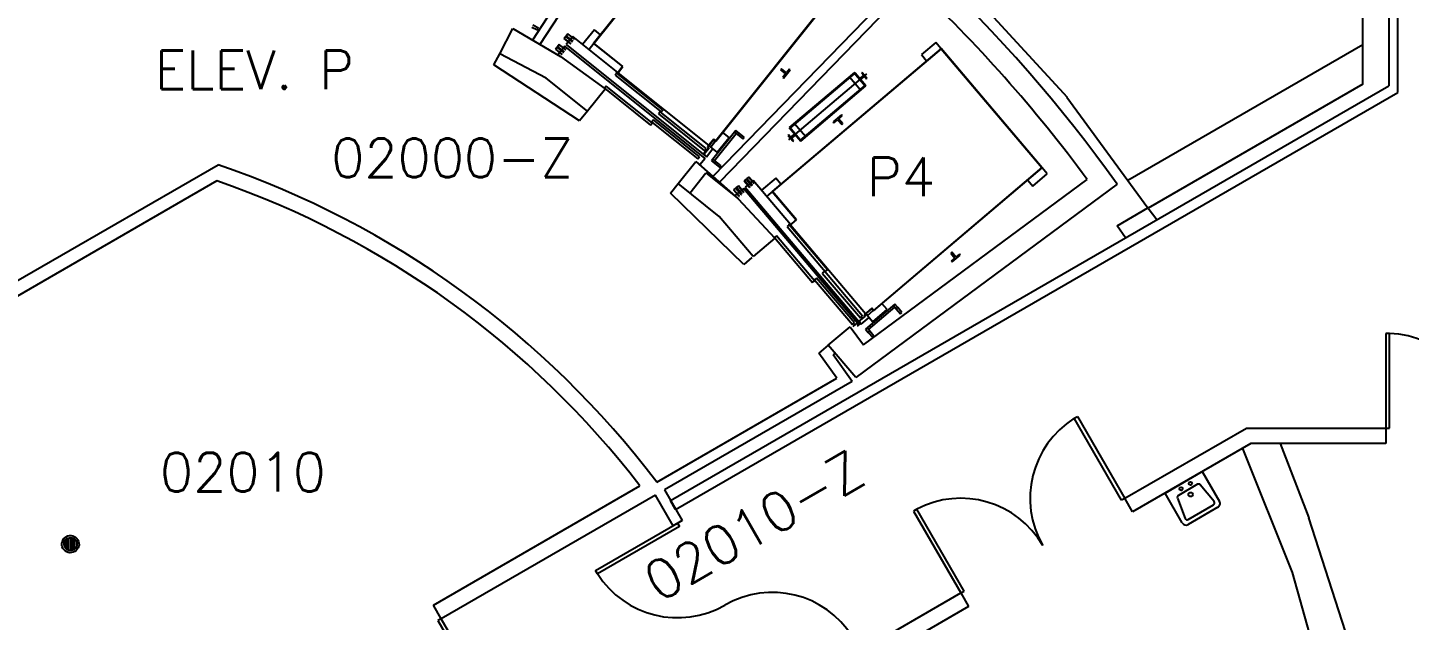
# Model space of a CAD drawing. Extents: x -2225 to 2382, y 4758 to 10467.
# Drawn here: x 787 to 1429, y 6839 to 7115 of the extents above; entities that cross this region are included whole.
import ezdxf

# ---------------------------------------------------------------- set-up
doc = ezdxf.new("R2010")
doc.units = 0
doc.header["$LTSCALE"] = 48
doc.header["$MEASUREMENT"] = 0
doc.layers.get('0').update_dxf_attribs({"linetype": 'CONTINUOUS'})
for name, color, linetype in [('ARDOOR', 7, 'CONTINUOUS'), ('ARROOMNO', 4, 'CONTINUOUS'), ('ARWALL', 7, 'CONTINUOUS'), ('EXDOOR', 8, 'CONTINUOUS'), ('EXWALL', 8, 'CONTINUOUS'), ('MPFIXTURE', 3, 'CONTINUOUS')]:
    doc.layers.add(name, color=color, linetype=linetype)
doc.styles.add('ROMANS', font='romans.shx', dxfattribs={"height": 18})

# ---------------------------------------------------------------- blocks, each defined once
blk = doc.blocks.new('7-04-DRS')
at = {"color": 0}
for p, q in [((0, 44), (0, 0)), ((1.75, 44), (0, 44)), ((1.75, 0), (1.75, 44)), ((86.25, 0), (86.25, 44)), ((86.25, 44), (88, 44)), ((88, 44), (88, 0)), ((0, 0), (1.75, 0)), ((88, 0), (86.25, 0))]:
    blk.add_line(p, q, dxfattribs=at)
for centre, start, end in [((-0.06, -0.03), 0.03267, 87.6426), ((88.06, -0.03), 92.3574, 179.96733)]:
    blk.add_arc(centre, 44.06, start, end, dxfattribs=at)
blk = doc.blocks.new('7-04-SDRS')
at = {"color": 0}
for p, q in [((86.25, 0), (86.25, 44)), ((86.25, 44), (88, 44)), ((88, 44), (88, 0)), ((0, -44), (0, 0)), ((0, 0), (1.75, 0)), ((1.75, 0), (1.75, -44)), ((88, 0), (86.25, 0)), ((1.75, -44), (0, -44))]:
    blk.add_line(p, q, dxfattribs=at)
for centre, start, end in [((88.06, -0.03), 92.3574, 179.96733), ((-0.06, 0.03), 272.3574, 359.96733)]:
    blk.add_arc(centre, 44.06, start, end, dxfattribs=at)
blk = doc.blocks.new('SNK-WALL_1')
for p, q in [((-10, 0), (10, 0)), ((-10, -16), (-10, 0)), ((10, 0), (10, -16)), ((-6.14, -4.84), (-7.81, -14.84)), ((5.15, -4), (-5.15, -4)), ((7.81, -14.84), (6.14, -4.84)), ((8, -18), (-8, -18)), ((-6.82, -16), (6.82, -16))]:
    blk.add_line(p, q)
for centre, radius in [((-2.5, -2), 0.75), ((0, -6.5), 1), ((2.5, -2), 0.75)]:
    blk.add_circle(centre, radius)
for centre, radius, start, end in [((-5.15, -5), 1, 90, 170.53768), ((5.15, -5), 1, 9.46232, 90), ((-8, -16), 2, 180, 270), ((-6.82, -15), 1, 170.53768, 270), ((6.82, -15), 1, 270, 9.46232), ((8, -16), 2, 270, 0)]:
    blk.add_arc(centre, radius, start, end)

msp = doc.modelspace()

# ---------------------------------------------------------------- linework, layer by layer
at = {"layer": 'ARWALL'}
for p, q in [((1003.84, 7097.74), (1006.5, 7102.84)), ((1043.66, 7071.77), (1003.84, 7097.74)), ((1047.25, 7076.26), (1043.66, 7071.77)), ((751.08, 6979.42), (875.58, 7051.3)), ((875.09, 7043.8), (756.27, 6975.19)), ((1085.83, 7038.05), (1089.42, 7042.54)), ((1119.92, 7004.92), (1085.83, 7038.05)), ((1123.72, 7008.12), (1119.92, 7004.92)), ((1159.23, 6967.44), (1154.85, 6963.73)), ((1163.24, 6952.07), (1154.85, 6963.73)), ((1162.38, 6963.72), (1161.44, 6962.92)), ((1170.34, 6950.54), (1161.44, 6962.92)), ((1079.51, 6903.73), (1163.24, 6952.07)), ((1170.34, 6950.54), (1083.1, 6900.18)), ((1297.07, 6896.23), (1353.7, 6928.92)), ((1353.7, 6928.92), (1418.38, 6928.92)), ((1418.38, 6928.92), (1418.38, 6921.67)), ((1355.65, 6921.67), (1300.7, 6889.95)), ((1418.38, 6921.67), (1355.65, 6921.67)), ((975.7, 6846.54), (1071.7, 6901.97)), ((1083.1, 6900.18), (1091.32, 6885.94)), ((1078.88, 6897.74), (979.32, 6840.26)), ((1087.1, 6883.5), (1078.88, 6897.74)), ((1300.7, 6889.95), (1297.07, 6896.23)), ((1091.32, 6885.94), (1087.1, 6883.5)), ((979.32, 6840.26), (975.7, 6846.54)), ((1138.3, 6804.57), (1220.86, 6852.23)), ((1220.86, 6852.23), (1224.49, 6845.96)), ((1224.49, 6845.96), (1173.43, 6816.48))]:
    msp.add_line(p, q, dxfattribs=at)
for centre, radius, start, end in [((736.35, 6644.18), 430.26, 37.10195, 71.12018), ((736.16, 6644.03), 423.23, 37.55068, 70.83604)]:
    msp.add_arc(centre, radius, start, end, dxfattribs=at)
at = {"layer": 'EXDOOR'}
for p, q in [((1060.91, 7093.94), (1060.13, 7092.97)), ((1060.13, 7092.97), (1081.51, 7075.87)), ((1082.29, 7076.85), (1060.91, 7093.94)), ((1056.01, 7087.82), (1055.23, 7086.84)), ((1055.23, 7086.84), (1076.61, 7069.75)), ((1077.39, 7070.73), (1056.01, 7087.82)), ((1078.04, 7072.13), (1077.26, 7071.15)), ((1099.42, 7055.03), (1078.04, 7072.13)), ((1081.06, 7075.91), (1080.28, 7074.93)), ((1080.28, 7074.93), (1101.66, 7057.84)), ((1102.44, 7058.81), (1081.06, 7075.91)), ((1081.51, 7075.87), (1082.29, 7076.85)), ((1076.61, 7069.75), (1077.39, 7070.73)), ((1077.26, 7071.15), (1098.63, 7054.06)), ((1101.66, 7057.84), (1102.44, 7058.81)), ((1098.63, 7054.06), (1099.42, 7055.03)), ((1141.12, 7023.36), (1140.16, 7022.55)), ((1140.16, 7022.55), (1157.86, 7001.67)), ((1158.81, 7002.48), (1141.12, 7023.36)), ((1135.13, 7018.29), (1134.18, 7017.48)), ((1134.18, 7017.48), (1151.88, 6996.6)), ((1152.83, 6997.41), (1135.13, 7018.29)), ((1157.43, 7001.79), (1156.47, 7000.98)), ((1156.47, 7000.98), (1174.17, 6980.1)), ((1175.13, 6980.91), (1157.43, 7001.79)), ((1157.86, 7001.67), (1158.81, 7002.48)), ((1151.88, 6996.6), (1152.83, 6997.41)), ((1153.74, 6998.66), (1152.78, 6997.85)), ((1152.78, 6997.85), (1170.48, 6976.97)), ((1171.43, 6977.78), (1153.74, 6998.66)), ((1170.48, 6976.97), (1171.43, 6977.78)), ((1174.17, 6980.1), (1175.13, 6980.91))]:
    msp.add_line(p, q, dxfattribs=at)
at = {"layer": 'EXWALL'}
for p, q in [((1407.74, 7088.76), (1407.75, 8868.24)), ((1419.74, 8853.14), (1419.74, 7088.06)), ((1423.99, 7084.89), (1423.99, 8853.14)), ((1092.31, 7217.46), (1021.74, 7109.25)), ((1095.71, 7215.34), (1025.19, 7107.22)), ((1114.41, 7188.02), (1050.18, 7107.7)), ((1050.34, 7107.72), (1114.43, 7187.86)), ((1195.65, 7138.54), (1105.61, 7045.9)), ((1006.5, 7102.84), (1012.63, 7114.58)), ((1012.63, 7114.58), (1034.75, 7101.62)), ((1021.49, 7115.35), (1024.15, 7113.96)), ((1024.59, 7114.8), (1021.93, 7116.19)), ((1024.15, 7113.96), (1024.59, 7114.8)), ((1037.23, 7110.96), (1036.44, 7109.99)), ((1036.44, 7109.99), (1039.52, 7107.53)), ((1036.5, 7109.99), (1037.23, 7110.91)), ((1039.54, 7107.56), (1036.5, 7109.99)), ((1040.3, 7108.5), (1037.23, 7110.96)), ((1037.23, 7110.91), (1040.28, 7108.47)), ((1038.16, 7112.13), (1037.38, 7111.16)), ((1037.38, 7111.16), (1040.46, 7108.7)), ((1040.43, 7110.96), (1037.4, 7107.18)), ((1037.44, 7111.16), (1038.17, 7112.08)), ((1040.48, 7108.73), (1037.44, 7111.16)), ((1041.24, 7109.67), (1038.16, 7112.13)), ((1038.17, 7112.08), (1041.21, 7109.64)), ((1061.42, 7094.17), (1040.43, 7110.96)), ((1050.53, 7114.07), (1045.07, 7107.25)), ((1053.42, 7111.76), (1050.53, 7114.07)), ((1033.27, 7106.01), (1032.49, 7105.03)), ((1032.49, 7105.03), (1035.56, 7102.58)), ((1032.54, 7105.04), (1033.27, 7105.95)), ((1035.58, 7102.61), (1032.54, 7105.04)), ((1036.34, 7103.55), (1033.27, 7106.01)), ((1033.27, 7105.95), (1036.32, 7103.52)), ((1034.2, 7107.18), (1033.42, 7106.21)), ((1033.42, 7106.21), (1036.5, 7103.75)), ((1033.48, 7106.21), (1034.21, 7107.13)), ((1036.52, 7103.78), (1033.48, 7106.21)), ((1036.78, 7106.4), (1033.66, 7102.5)), ((1037.28, 7104.72), (1034.2, 7107.18)), ((1034.21, 7107.13), (1037.25, 7104.69)), ((1101.99, 7054.25), (1036.78, 7106.4)), ((1037.4, 7107.18), (1102.62, 7055.03)), ((1039.52, 7107.53), (1039.54, 7107.56)), ((1040.28, 7108.47), (1040.3, 7108.5)), ((1040.46, 7108.7), (1040.48, 7108.73)), ((1041.21, 7109.64), (1041.24, 7109.67)), ((1050.27, 7107.63), (1048.06, 7104.86)), ((1050.18, 7107.7), (1050.27, 7107.63)), ((1050.27, 7107.63), (1050.34, 7107.72)), ((1050.27, 7107.63), (1063.63, 7096.94)), ((1063.8, 7096.96), (1050.34, 7107.72)), ((1211.67, 7105.25), (1130.6, 7036.54)), ((1211.68, 7105.42), (1133.22, 7038.92)), ((1209.2, 7108.16), (1202.53, 7102.51)), ((1211.59, 7105.34), (1209.2, 7108.16)), ((1211.67, 7105.25), (1258.53, 7049.96)), ((1258.7, 7049.94), (1211.68, 7105.42)), ((1298.43, 7044.12), (1407.74, 7107.24)), ((1028.16, 7091.53), (1006.5, 7102.84)), ((1034.75, 7101.62), (1055.52, 7086.61)), ((1202.53, 7102.51), (1204.92, 7099.69)), ((1047.25, 7076.26), (1028.16, 7091.53)), ((1060.66, 7094.39), (1060.59, 7094.3)), ((1060.59, 7094.3), (1061.25, 7093.77)), ((1061.23, 7093.94), (1060.66, 7094.39)), ((1063.63, 7096.94), (1061.23, 7093.94)), ((1061.25, 7093.77), (1063.8, 7096.96)), ((1061.48, 7094.05), (1103.65, 7060.33)), ((1137.47, 7095.92), (1137.08, 7095.43)), ((1137.08, 7095.43), (1139.42, 7093.56)), ((1139.81, 7094.05), (1137.47, 7095.92)), ((1139.42, 7093.56), (1138.06, 7091.85)), ((1138.06, 7091.85), (1138.45, 7091.54)), ((1138.45, 7091.54), (1141.57, 7095.44)), ((1141.18, 7095.76), (1139.81, 7094.05)), ((1177.01, 7093.6), (1140.77, 7062.89)), ((1171.37, 7094.25), (1141.06, 7068.56)), ((1171.37, 7094.24), (1141.06, 7068.56)), ((1141.57, 7095.44), (1141.18, 7095.76)), ((1141.38, 7068.17), (1171.69, 7093.86)), ((1169.03, 7092.26), (1174.38, 7085.96)), ((1176.48, 7087.73), (1171.13, 7094.04)), ((1171.69, 7093.86), (1171.37, 7094.24)), ((1176.72, 7087.93), (1171.69, 7093.86)), ((1175.7, 7092.9), (1174.08, 7091.53)), ((1174.08, 7091.53), (1174.48, 7091.05)), ((1174.48, 7091.05), (1176.1, 7092.42)), ((1175.01, 7094.2), (1174.77, 7094)), ((1174.77, 7094), (1175.7, 7092.9)), ((1177.27, 7091.53), (1175.01, 7094.2)), ((1176.1, 7092.42), (1177.03, 7091.33)), ((1177.03, 7091.33), (1177.27, 7091.53)), ((1055.63, 7086.6), (1047.25, 7076.26)), ((1085.85, 6895.29), (1419.74, 7088.06)), ((1088.29, 6891.07), (1423.99, 7084.89)), ((1176.39, 7088.32), (1146.08, 7062.63)), ((1146.41, 7062.24), (1176.72, 7087.93)), ((1146.41, 7062.25), (1176.72, 7087.93)), ((1407.74, 7088.76), (1307.96, 7031.15)), ((1270.1, 7082.67), (1307.82, 7031.34)), ((1165.38, 7074.45), (1161.56, 7071.22)), ((1161.89, 7070.84), (1163.56, 7072.25)), ((1163.56, 7072.25), (1165.5, 7069.97)), ((1164.03, 7072.66), (1165.7, 7074.07)), ((1165.97, 7070.37), (1164.03, 7072.66)), ((1165.7, 7074.07), (1165.38, 7074.45)), ((1116.2, 7067.22), (1104.96, 7053.16)), ((1106.37, 7053.32), (1116.36, 7065.81)), ((1113.11, 7064.04), (1110.22, 7066.35)), ((1115.58, 7066.44), (1117.14, 7065.19)), ((1117.76, 7065.97), (1116.2, 7067.22)), ((1117.14, 7065.19), (1117.76, 7065.97)), ((1117.16, 7065.21), (1119.5, 7063.33)), ((1120.09, 7064.08), (1117.75, 7065.95)), ((1140.74, 7065.16), (1140.51, 7064.96)), ((1140.51, 7064.96), (1142.77, 7062.29)), ((1141.67, 7064.07), (1140.74, 7065.16)), ((1141.06, 7068.56), (1146.41, 7062.25)), ((1141.3, 7068.76), (1146.64, 7062.45)), ((1143.3, 7065.44), (1141.67, 7064.07)), ((1142.08, 7063.59), (1143.7, 7064.96)), ((1143.7, 7064.96), (1143.3, 7065.44)), ((1148.74, 7064.23), (1143.39, 7070.53)), ((1161.56, 7071.22), (1161.89, 7070.84)), ((1165.5, 7069.97), (1165.97, 7070.37)), ((1103.64, 7059.12), (1101.3, 7056.19)), ((1101.47, 7056.21), (1103.81, 7059.14)), ((1102.62, 7055.03), (1105.64, 7058.81)), ((1105.97, 7063.23), (1103.06, 7059.59)), ((1103.06, 7059.59), (1103.64, 7059.12)), ((1103.22, 7059.6), (1105.99, 7063.07)), ((1103.81, 7059.14), (1103.22, 7059.6)), ((1107.65, 7057.21), (1103.78, 7060.3)), ((1104.66, 7059.6), (1106.88, 7062.36)), ((1106.95, 7062.45), (1105.97, 7063.23)), ((1105.99, 7063.07), (1106.97, 7062.29)), ((1107.65, 7057.21), (1113.11, 7064.04)), ((1119.5, 7063.33), (1120.09, 7064.08)), ((1143.01, 7062.49), (1142.08, 7063.59)), ((1142.77, 7062.29), (1143.01, 7062.49)), ((1089.42, 7042.54), (1097.7, 7052.89)), ((1097.7, 7052.89), (1117.41, 7035.48)), ((1101.99, 7054.25), (1099.58, 7051.23)), ((1101.3, 7056.19), (1101.96, 7055.66)), ((1102.04, 7055.75), (1101.47, 7056.21)), ((1101.96, 7055.66), (1102.04, 7055.75)), ((1104.96, 7053.16), (1106.52, 7051.91)), ((1107.15, 7052.69), (1105.59, 7053.94)), ((1106.52, 7051.91), (1107.15, 7052.69)), ((1109.48, 7050.8), (1107.13, 7052.67)), ((1094.89, 7038.17), (1102.39, 7047.54)), ((1102.39, 7047.54), (1116.91, 7035.92)), ((1106.54, 7051.93), (1108.88, 7050.06)), ((1108.88, 7050.06), (1109.48, 7050.8)), ((1180.24, 6983.45), (1258.7, 7049.94)), ((1258.53, 7049.96), (1180.25, 6983.61)), ((1254.33, 7041.39), (1261, 7047.04)), ((1261, 7047.04), (1258.61, 7049.87)), ((1108.51, 7027.27), (1089.42, 7042.54)), ((1116.3, 7040.51), (1115.35, 7039.7)), ((1115.35, 7039.7), (1117.89, 7036.7)), ((1115.4, 7039.7), (1116.3, 7040.45)), ((1117.92, 7036.72), (1115.4, 7039.7)), ((1119.83, 7040.22), (1116.01, 7036.99)), ((1118.85, 7037.51), (1116.3, 7040.51)), ((1116.3, 7040.45), (1118.82, 7037.48)), ((1117.45, 7041.48), (1116.49, 7040.67)), ((1116.49, 7040.67), (1119.04, 7037.67)), ((1116.55, 7040.67), (1117.44, 7041.42)), ((1119.07, 7037.69), (1116.55, 7040.67)), ((1117.44, 7041.42), (1119.96, 7038.45)), ((1119.99, 7038.48), (1117.45, 7041.48)), ((1173.81, 6976.52), (1119.83, 7040.22)), ((1121.14, 7044.61), (1120.19, 7043.8)), ((1120.19, 7043.8), (1122.73, 7040.8)), ((1120.24, 7043.8), (1121.13, 7044.55)), ((1122.76, 7040.82), (1120.24, 7043.8)), ((1124.28, 7043.99), (1120.59, 7040.86)), ((1120.59, 7040.86), (1174.58, 6977.17)), ((1121.13, 7044.55), (1123.65, 7041.58)), ((1123.68, 7041.6), (1121.14, 7044.61)), ((1122.28, 7045.58), (1121.33, 7044.77)), ((1121.33, 7044.77), (1123.88, 7041.77)), ((1121.39, 7044.76), (1122.28, 7045.52)), ((1123.91, 7041.79), (1121.39, 7044.76)), ((1124.83, 7042.57), (1122.28, 7045.58)), ((1122.28, 7045.52), (1124.8, 7042.55)), ((1122.73, 7040.8), (1122.76, 7040.82)), ((1123.65, 7041.58), (1123.68, 7041.6)), ((1123.88, 7041.77), (1123.91, 7041.79)), ((1141.66, 7023.49), (1124.28, 7043.99)), ((1124.8, 7042.55), (1124.83, 7042.57)), ((1134.8, 7045.1), (1128.13, 7039.45)), ((1137.19, 7042.28), (1134.8, 7045.1)), ((1251.94, 7044.22), (1254.33, 7041.39)), ((1116.97, 7035.86), (1117.02, 7035.91)), ((1117.41, 7035.48), (1134.42, 7017.2)), ((1117.89, 7036.7), (1117.92, 7036.72)), ((1118.82, 7037.48), (1118.85, 7037.51)), ((1119.04, 7037.67), (1119.07, 7037.69)), ((1119.96, 7038.45), (1119.99, 7038.48)), ((1133.22, 7038.92), (1144.36, 7025.78)), ((1144.53, 7025.76), (1133.39, 7038.91)), ((1124.32, 7008.63), (1108.51, 7027.27)), ((1293.54, 7022.98), (1307.82, 7031.34)), ((1307.96, 7031.15), (1311.89, 7025.8)), ((1140.96, 7023.85), (1140.87, 7023.77)), ((1140.87, 7023.77), (1141.42, 7023.12)), ((1141.43, 7023.29), (1140.96, 7023.85)), ((1141.42, 7023.12), (1144.53, 7025.76)), ((1144.36, 7025.78), (1141.43, 7023.29)), ((1141.69, 7023.36), (1176.61, 6982.16)), ((1297.35, 7017.4), (1293.54, 7022.98)), ((1134.42, 7017.2), (1124.32, 7008.63)), ((1216.63, 7010.6), (1216.15, 7010.19)), ((1216.15, 7010.19), (1218.09, 7007.91)), ((1218.09, 7007.91), (1216.42, 7006.49)), ((1218.57, 7008.31), (1216.63, 7010.6)), ((1216.75, 7006.11), (1220.56, 7009.34)), ((1220.24, 7009.72), (1218.57, 7008.31)), ((1220.56, 7009.34), (1220.24, 7009.72)), ((1216.42, 7006.49), (1216.75, 7006.11)), ((1179.44, 6984.57), (1175.88, 6981.55)), ((1175.88, 6981.55), (1176.37, 6980.98)), ((1176.05, 6981.53), (1179.43, 6984.4)), ((1176.53, 6980.96), (1176.05, 6981.53)), ((1190.25, 6986.51), (1176.52, 6974.88)), ((1176.73, 6982.11), (1179.93, 6978.33)), ((1177.46, 6981.25), (1180.16, 6983.54)), ((1177.93, 6974.76), (1190.13, 6985.1)), ((1179.43, 6984.4), (1180.24, 6983.45)), ((1180.25, 6983.61), (1179.44, 6984.57)), ((1179.93, 6978.33), (1186.6, 6983.99)), ((1186.6, 6983.99), (1184.2, 6986.81)), ((1189.48, 6985.87), (1190.78, 6984.34)), ((1191.54, 6984.99), (1190.25, 6986.51)), ((1190.78, 6984.34), (1191.54, 6984.99)), ((1190.8, 6984.36), (1192.74, 6982.07)), ((1193.46, 6982.68), (1191.52, 6984.97)), ((1192.74, 6982.07), (1193.46, 6982.68)), ((1172.51, 6977.7), (1170.79, 6976.25)), ((1170.79, 6976.19), (1172.5, 6977.65)), ((1172.5, 6977.65), (1173.28, 6976.73)), ((1173.34, 6976.72), (1172.51, 6977.7)), ((1173.28, 6976.73), (1172.77, 6976.29)), ((1172.77, 6976.29), (1172.8, 6976.26)), ((1172.8, 6976.26), (1173.34, 6976.72)), ((1176.37, 6980.98), (1173.5, 6978.55)), ((1173.5, 6978.55), (1174.05, 6977.91)), ((1173.67, 6978.54), (1176.53, 6980.96)), ((1174.14, 6977.98), (1173.67, 6978.54)), ((1174.05, 6977.91), (1174.14, 6977.98)), ((1174.58, 6977.17), (1178.27, 6980.29)), ((1178.57, 6974), (1177.28, 6975.52)), ((1176.52, 6974.88), (1177.81, 6973.35)), ((1177.81, 6973.35), (1178.57, 6974)), ((1177.83, 6973.37), (1179.77, 6971.08)), ((1180.49, 6971.69), (1178.55, 6973.98)), ((1179.77, 6971.08), (1180.49, 6971.69)), ((1351.78, 6919.44), (1374.94, 6861.8)), ((1369.24, 6921.67), (1382.65, 6887.13)), ((1088.29, 6891.07), (1085.85, 6895.29)), ((1404.06, 6820.57), (1382.65, 6887.13)), ((1374.94, 6861.8), (1394.72, 6791.27))]:
    msp.add_line(p, q, dxfattribs=at)
at = {"layer": 'EXWALL', "ltscale": 0.01}
for p, q in [((1171.03, 7142.59), (1106.95, 7062.45)), ((1106.97, 7062.29), (1171.2, 7142.61)), ((1198.57, 7135.81), (1108.61, 7043.25)), ((1220.16, 7137.34), (1270.21, 7082.66)), ((1293.5, 7042.28), (1171.99, 6952.38)), ((1175.68, 6967.55), (1279.59, 7044.43)), ((1159.23, 6967.44), (1169.36, 6976.02)), ((1169.36, 6976.02), (1175.68, 6967.55)), ((1171.99, 6952.38), (1159.23, 6967.44))]:
    msp.add_line(p, q, dxfattribs=at)
for radius, start, end in [(684, 35.52568, 80.08522), (674, 36.36144, 46.75772)]:
    msp.add_arc((736.83, 6644.83), radius, start, end, dxfattribs=at)
at = {"layer": 'MPFIXTURE'}
for p, q in [((804.94, 6872.75), (804.94, 6877.13)), ((805.94, 6872.14), (805.94, 6877.74)), ((806.94, 6871.95), (806.94, 6877.93)), ((807.94, 6872.1), (807.94, 6877.77)), ((808.94, 6872.67), (808.94, 6877.2)), ((809.94, 6874.49), (809.94, 6875.44))]:
    msp.add_line(p, q, dxfattribs=at)
for radius in [4, 3]:
    msp.add_arc((806.98, 6874.94), radius, 30, 29.99999, dxfattribs=at)

# ---------------------------------------------------------------- block references
at = {"layer": 'ARDOOR'}
msp.add_blockref('7-04-DRS', (1418.38, 6928.92), dxfattribs=at)
for name, p, rotation in [('7-04-DRS', (1220.86, 6852.23), 29.99737538039959), ('7-04-SDRS', (1089.21, 6884.72), 299.9999998600841), ('7-04-DRS', (979.32, 6840.26), 210.0127770591029)]:
    msp.add_blockref(name, p, dxfattribs=dict(at, rotation=rotation))
at = {"layer": 'MPFIXTURE', "rotation": 29.99999999999776}
msp.add_blockref('SNK-WALL_1', (1324.42, 6903.64), dxfattribs=at)

# ---------------------------------------------------------------- texts
at = {"layer": 'ARROOMNO', "style": 'ROMANS'}
for s, p in [('ELEV. P', (846.17, 7086.49)), ('02000-Z', (928.2, 7045.5)), ('P4', (1177.22, 7036.72)), ('02010', (848.61, 6899.4))]:
    msp.add_text(s, height=18, dxfattribs=at).set_placement(p)
msp.add_text('02010-Z', height=18, rotation=30, dxfattribs=at).set_placement((1080.57, 6847.61))

doc.saveas('drawing.dxf')
